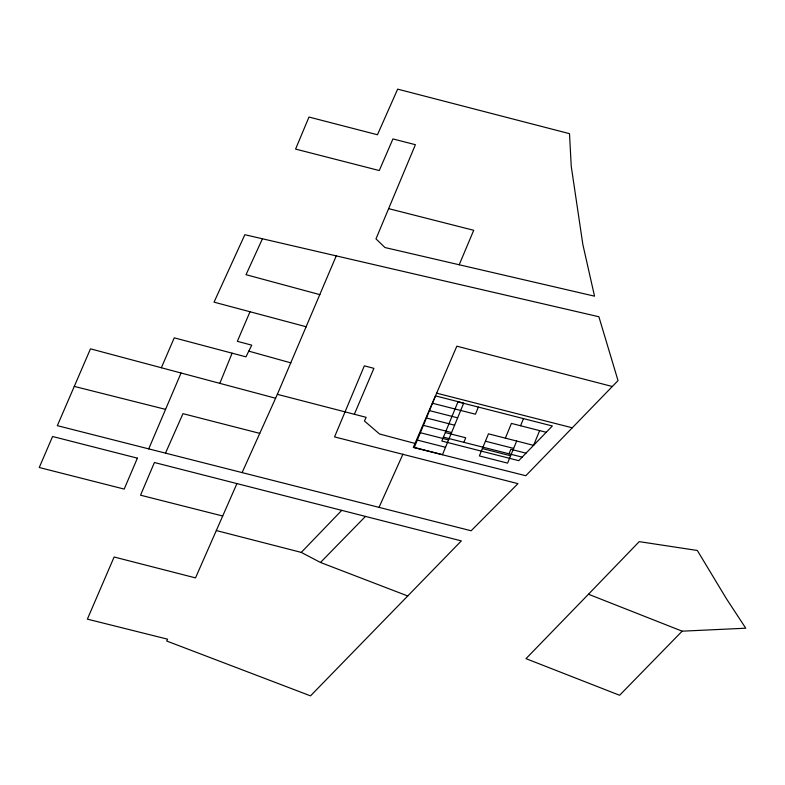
<?xml version="1.0" encoding="UTF-8"?>
<svg xmlns="http://www.w3.org/2000/svg" width="785" height="785" viewBox="0 0 785 785"><rect width="100%" height="100%" fill="white"/><g stroke="black" fill="none" stroke-linecap="round" stroke-linejoin="round"><path stroke-width="1.18" d="M219.82 383.355L232.105 353.181M463.856 442.328L465.731 437.775L445.321 432.564M478.369 407.081L475.435 414.205L432.476 403.254M505.363 438.148L511.428 423.419L546.232 432.29M509.004 453.799L510.858 449.305L525.999 453.171M520.563 425.735L523.497 418.611M516.677 441.042L507.571 463.13L479.37 455.928L488.466 433.83L533.574 445.35L539.638 430.622M388.634 208.633L415.393 144.705L392.932 138.925L379.273 170.541L295.582 149.081L308.986 117.043L377.457 134.755L397.661 89.137L569.498 133.666L571.244 166.322L582.833 244.41L594.53 296.171L384.993 247.54L375.976 238.885L388.634 208.633L473.718 230.29L459.196 264.761M242.104 472.59L277.36 394.335L336.255 255.89M148.728 448.873L181.06 373.012M354.349 414.274L373.896 368.351L364.348 365.839L334.547 436.911L517.943 483.648L471.137 530.768L57.344 425.666L90.481 348.834L275.604 398.24M250.013 311.753L237.345 341.328L251.749 345.155L245.95 356.851L174.25 337.835L161.347 367.753M222.704 516.01L140.544 495.198L154.419 462.512L461.335 540.894L310.517 695.863L166.724 641.031L167.578 639.176L87.371 619.139L114.119 557.007L195.514 577.888L236.933 483.589M165.488 453.131L182.974 413.666L259.776 433.369M379.027 507.375L402.96 454.132M262.435 238.787L246.029 274.691L319.927 294.66M216.326 530.552L301.283 552.404L341.75 510.358M588.475 594.235L639.226 541.64L697.325 550.471L726.341 598.592L745.75 628.206L682.155 631.179L588.475 594.235L525.999 658.654L619.61 695.274L682.155 631.179M612.31 386.505L456.85 346.185L413.293 447.44L525.803 475.73L618.021 380.607L598.886 316.748L244.851 234.705L214.04 302.147L306.395 326.805M301.283 552.404L320.486 562.462L365.467 516.412M74.281 386.406L165.566 409.368M443.437 437.147L522.153 457.135M436.637 393.167L572.265 427.805M429.444 410.624L457.655 417.826M426.412 417.983L454.623 425.185M423.38 425.352L451.581 432.555M485.434 441.199L513.635 448.402M420.348 432.712L448.549 439.914M482.402 448.559L510.603 455.771M417.316 440.081L445.517 447.283M277.36 394.335L366.144 417.326L364.446 420.986L379.508 433.987L415.02 443.447M248.786 351.15L290.892 362.876M320.486 562.462L407.729 595.972M435.508 395.895L414.284 447.44L442.485 454.643L463.719 403.097L435.508 395.895M457.969 401.871L441.837 441.033L518.728 460.667L552.355 425.98L457.969 401.871M137.385 458.155L124.197 489.084L39.25 467.507L52.585 436.499L137.385 458.155"/></g></svg>
